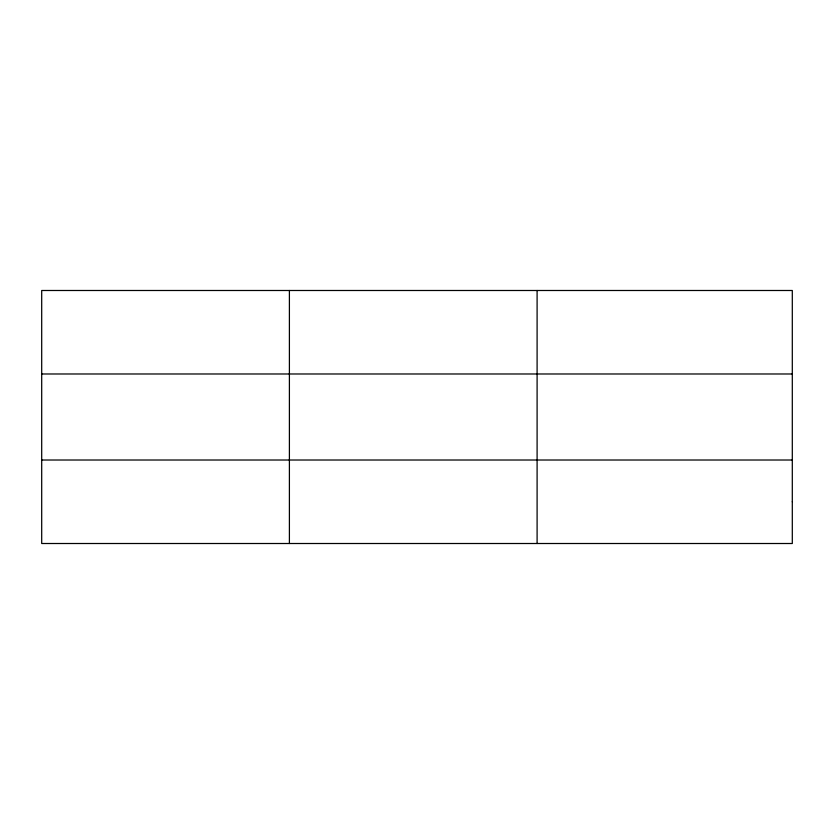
<?xml version="1.0" encoding="UTF-8"?>
<svg xmlns="http://www.w3.org/2000/svg" width="834" height="834" viewBox="0 0 834 834"><rect width="100%" height="100%" fill="white"/><g stroke="black" fill="none" stroke-linecap="round" stroke-linejoin="round"><path stroke-width="1.25" d="M289.398 290.493L289.398 543.507M537.096 290.493L537.096 543.507M41.7 373.986L792.3 373.986M41.7 460.014L792.3 460.014M792.3 501.766L792.3 543.507L41.7 543.507L41.7 290.493L792.3 290.493L792.3 501.766"/></g></svg>
